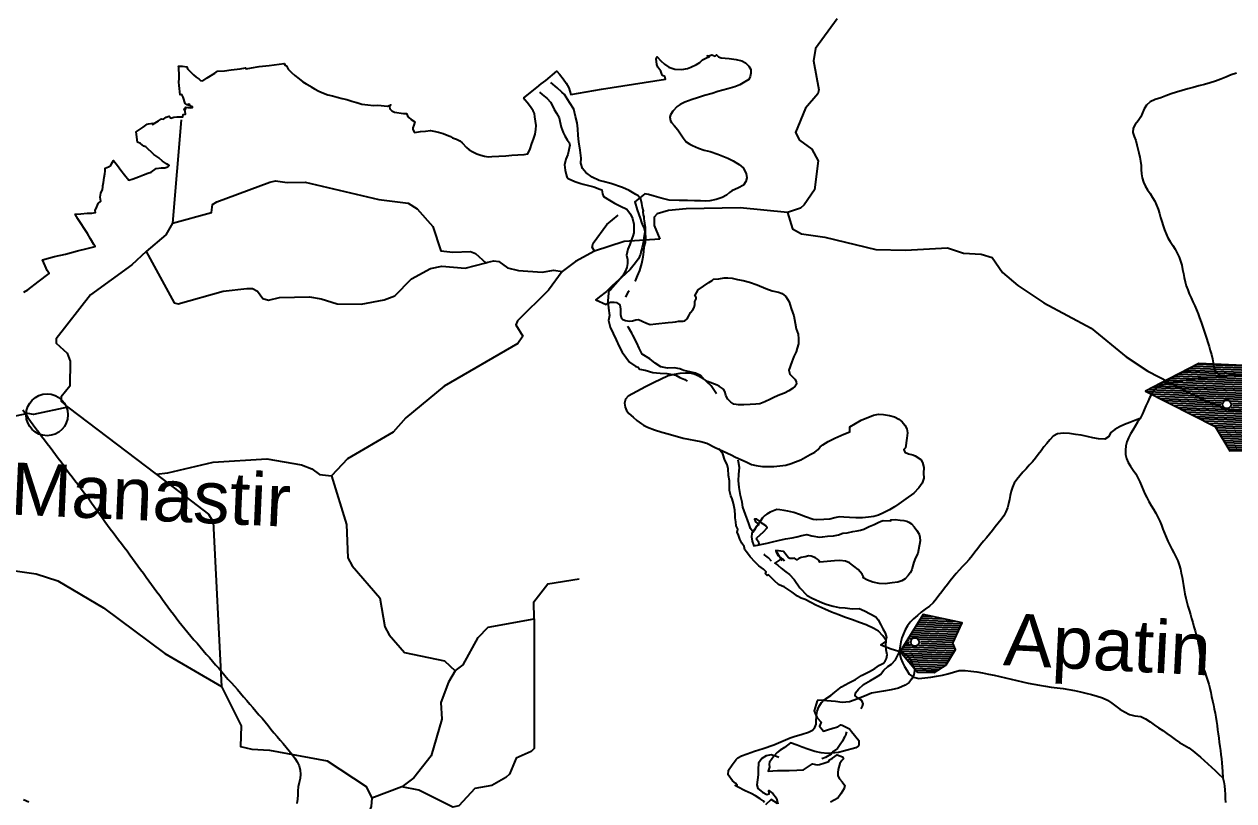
# Model space of a CAD drawing. Header units: metres. Extents: x 13.21 to 19.52, y 42.14 to 46.62.
# Drawn here: x 18.592 to 19.112, y 45.601 to 45.935 of the extents above; entities that cross this region are included whole.
import ezdxf

# ---------------------------------------------------------------- set-up
doc = ezdxf.new("R2010")
doc.units = ezdxf.units.M
doc.header["$MEASUREMENT"] = 0
for name, color, linetype in [('CESTE', 5, 'Continuous'), ('grad_ino', 252, 'Continuous'), ('grad_manji', 1, 'Continuous'), ('hr', 9, 'Continuous'), ('naziv_ino', 252, 'Continuous'), ('naziv_manji', 1, 'Continuous'), ('PRUGE', 7, 'Continuous'), ('RIJEKE', 4, 'Continuous')]:
    doc.layers.add(name, color=color, linetype=linetype)
doc.styles.get("Standard").update_dxf_attribs({"font": 'arial.ttf'})

# ---------------------------------------------------------------- blocks, each defined once
blk = doc.blocks.new('*X38')
at = {"color": 0}
for p, q in [((19.08974, 45.78566), (19.12659, 45.78433)), ((19.09135, 45.7865), (19.12689, 45.78522)), ((19.09297, 45.78734), (19.12718, 45.78611)), ((19.09459, 45.78819), (19.12748, 45.787)), ((19.09621, 45.78903), (19.12778, 45.78789)), ((19.08003, 45.78061), (19.12562, 45.77897)), ((19.08165, 45.78145), (19.1251, 45.77989)), ((19.08327, 45.78229), (19.1254, 45.78078)), ((19.08488, 45.78313), (19.12569, 45.78166)), ((19.0865, 45.78398), (19.12599, 45.78255)), ((19.08812, 45.78482), (19.12629, 45.78344)), ((19.0745, 45.77721), (19.1288, 45.77525)), ((19.07518, 45.77808), (19.128, 45.77618)), ((19.07641, 45.77624), (19.12959, 45.77432)), ((19.0768, 45.77892), (19.12721, 45.77711)), ((19.07832, 45.77527), (19.13038, 45.7734)), ((19.07842, 45.77977), (19.12641, 45.77804)), ((19.08023, 45.7743), (19.10772, 45.77332)), ((19.08214, 45.77333), (19.10659, 45.77246)), ((19.08405, 45.77237), (19.10638, 45.77156)), ((19.08595, 45.7714), (19.10689, 45.77065)), ((19.08786, 45.77043), (19.13435, 45.76875)), ((19.11038, 45.77322), (19.13118, 45.77247)), ((19.11081, 45.7705), (19.13356, 45.76968)), ((19.11138, 45.77228), (19.13197, 45.77154)), ((19.11145, 45.77138), (19.13277, 45.77061)), ((19.08977, 45.76946), (19.13515, 45.76782)), ((19.09168, 45.76849), (19.13594, 45.7669)), ((19.09359, 45.76752), (19.13673, 45.76597)), ((19.0955, 45.76656), (19.13753, 45.76504)), ((19.09741, 45.76559), (19.13832, 45.76411)), ((19.09931, 45.76462), (19.13912, 45.76318)), ((19.10122, 45.76365), (19.13991, 45.76225)), ((19.10313, 45.76268), (19.1407, 45.76132)), ((19.10429, 45.76174), (19.1415, 45.76039)), ((19.10483, 45.76082), (19.14229, 45.75947)), ((19.10537, 45.7599), (19.14132, 45.7586)), ((19.10592, 45.75898), (19.13894, 45.75779)), ((19.10646, 45.75806), (19.13656, 45.75697)), ((19.107, 45.75714), (19.13483, 45.75614)), ((19.10754, 45.75622), (19.13481, 45.75524)), ((19.10809, 45.75531), (19.13479, 45.75434)), ((19.10863, 45.75439), (19.13477, 45.75344)), ((19.10917, 45.75347), (19.13475, 45.75254)), ((19.10971, 45.75255), (19.12777, 45.75189))]:
    blk.add_line(p, q, dxfattribs=at)
blk = doc.blocks.new('*X39')
at = {"color": 0}
for p, q in [((18.97593, 45.67721), (18.99461, 45.67656)), ((18.97648, 45.67809), (18.99501, 45.67744)), ((18.97703, 45.67897), (18.99262, 45.67842)), ((18.97758, 45.67985), (18.98742, 45.67951)), ((18.97813, 45.68073), (18.98222, 45.68059)), ((18.97262, 45.67193), (18.99217, 45.67124)), ((18.97317, 45.67281), (18.99258, 45.67213)), ((18.97372, 45.67369), (18.99298, 45.67301)), ((18.97427, 45.67457), (18.99339, 45.6739)), ((18.97482, 45.67545), (18.99379, 45.67478)), ((18.97538, 45.67633), (18.9942, 45.67567)), ((18.96931, 45.66664), (18.99213, 45.66584)), ((18.96986, 45.66752), (18.99223, 45.66674)), ((18.97041, 45.6684), (18.97308, 45.66831)), ((18.97096, 45.66928), (18.97244, 45.66923)), ((18.97152, 45.67016), (18.97255, 45.67013)), ((18.97207, 45.67104), (18.97348, 45.671)), ((18.97665, 45.67088), (18.99176, 45.67036)), ((18.97666, 45.66818), (18.99182, 45.66765)), ((18.97744, 45.66906), (18.99141, 45.66857)), ((18.97746, 45.66996), (18.99136, 45.66947)), ((18.96876, 45.66576), (18.99159, 45.66496)), ((18.96908, 45.66485), (18.99105, 45.66408)), ((18.96986, 45.66392), (18.99052, 45.6632)), ((18.97065, 45.663), (18.98998, 45.66232)), ((18.97144, 45.66207), (18.98945, 45.66144)), ((18.97222, 45.66114), (18.98891, 45.66056)), ((18.97301, 45.66021), (18.98832, 45.65968)), ((18.97379, 45.65929), (18.98695, 45.65883)), ((18.97458, 45.65836), (18.98559, 45.65797)), ((18.97537, 45.65743), (18.98422, 45.65712))]:
    blk.add_line(p, q, dxfattribs=at)

msp = doc.modelspace()

# ---------------------------------------------------------------- linework, layer by layer
at = {"layer": 'CESTE'}
for p, q in [((18.65989, 45.89405), (18.65605, 45.84963)), ((18.79071, 45.83262), (18.79151, 45.83284)), ((18.61114, 45.77056), (18.64902, 45.74178)), ((18.75464, 45.60725), (18.74175, 45.60243))]:
    msp.add_line(p, q, dxfattribs=at)
for points in [[(18.94151, 45.93751), (18.93228, 45.92473), (18.9314, 45.9194), (18.93372, 45.90694), (18.93321, 45.90519), (18.92801, 45.89899), (18.92366, 45.88863), (18.9254, 45.88536), (18.93063, 45.8814), (18.9334, 45.8764), (18.93188, 45.86389), (18.9274, 45.85745), (18.92576, 45.85612), (18.92024, 45.85428)], [(18.65605, 45.84963), (18.67292, 45.85426), (18.67326, 45.85758), (18.67515, 45.8588), (18.6979, 45.86729), (18.70031, 45.86781), (18.70535, 45.86711), (18.71301, 45.86724), (18.7447, 45.85976), (18.7573, 45.85819), (18.76113, 45.8558), (18.76798, 45.84824), (18.77132, 45.8378), (18.77645, 45.83711), (18.78404, 45.83751), (18.78624, 45.83657), (18.79071, 45.83262)], [(18.92024, 45.85428), (18.89987, 45.85619), (18.87672, 45.85583), (18.86907, 45.85507), (18.86429, 45.85365), (18.86302, 45.85222), (18.863, 45.84857), (18.86538, 45.84281)], [(18.92024, 45.85428), (18.92235, 45.84718), (18.92624, 45.84508), (18.9363, 45.84357), (18.95816, 45.83828), (18.97098, 45.83798), (18.98893, 45.83906), (18.99584, 45.83673), (19.00347, 45.83632), (19.0081, 45.83483), (19.01265, 45.82838), (19.01916, 45.82283), (19.03039, 45.81544), (19.05072, 45.80446), (19.06576, 45.7922), (19.07501, 45.78597), (19.09774, 45.77425), (19.10869, 45.76962), (19.11488, 45.76866)], [(18.65605, 45.84963), (18.65326, 45.84461), (18.64486, 45.83744)], [(18.83735, 45.83762), (18.83637, 45.83934), (18.83672, 45.84098), (18.84258, 45.84904), (18.84746, 45.85303)], [(18.86538, 45.84281), (18.85009, 45.84169), (18.83735, 45.83762)], [(18.83735, 45.83762), (18.82924, 45.8332), (18.82344, 45.82883)], [(18.64486, 45.83744), (18.63868, 45.8317), (18.62084, 45.81883), (18.60616, 45.79988), (18.60613, 45.79809), (18.61084, 45.79381), (18.61216, 45.79037), (18.61198, 45.7796), (18.60826, 45.77492), (18.60828, 45.77313), (18.61114, 45.77056)], [(18.64486, 45.83744), (18.65681, 45.81544), (18.65859, 45.81489), (18.67787, 45.82035), (18.68803, 45.82151), (18.69052, 45.82148), (18.69261, 45.82038), (18.69489, 45.81721), (18.69733, 45.81647), (18.70207, 45.81771), (18.71493, 45.81795), (18.71992, 45.81715), (18.72686, 45.81489), (18.73713, 45.81482), (18.74704, 45.81672), (18.75155, 45.81837), (18.75882, 45.8257), (18.76684, 45.83018), (18.77175, 45.83121), (18.78183, 45.83029), (18.79071, 45.83262)], [(18.79151, 45.83284), (18.79405, 45.83349), (18.79625, 45.8331), (18.79994, 45.83042), (18.80469, 45.82922), (18.8149, 45.82862), (18.8199, 45.82941), (18.82344, 45.82883)], [(18.82344, 45.82883), (18.81757, 45.82088), (18.80428, 45.80764), (18.80353, 45.80594), (18.80662, 45.80103), (18.80438, 45.79788), (18.77278, 45.77953), (18.75626, 45.76592), (18.75093, 45.75981), (18.73133, 45.74831), (18.72432, 45.74108)], [(18.61114, 45.77056), (18.59645, 45.76741), (18.59392, 45.76785), (18.58918, 45.76679), (18.56114, 45.76443), (18.55421, 45.76238), (18.54661, 45.76358), (18.54414, 45.76326), (18.53749, 45.75548), (18.53558, 45.75459), (18.52865, 45.75707), (18.5261, 45.75656), (18.52368, 45.75343), (18.51357, 45.7453), (18.51243, 45.74368), (18.51159, 45.7378)], [(18.64902, 45.74178), (18.65409, 45.74231), (18.67353, 45.7469), (18.69656, 45.74826), (18.71151, 45.74574), (18.716, 45.74405), (18.71929, 45.74153), (18.72432, 45.74108)], [(18.64902, 45.74178), (18.67151, 45.7245), (18.67353, 45.72123), (18.67718, 45.6505)], [(18.72432, 45.74108), (18.73086, 45.72002), (18.73137, 45.70571), (18.73325, 45.70237), (18.74513, 45.6885), (18.74735, 45.67607), (18.74919, 45.67271), (18.75575, 45.66501), (18.77291, 45.66149), (18.77753, 45.65725)], [(18.51159, 45.7378), (18.5138, 45.72174), (18.51863, 45.7209), (18.52806, 45.72359), (18.53833, 45.72382), (18.54333, 45.72309), (18.55563, 45.71392), (18.57293, 45.69831), (18.57545, 45.69777), (18.58243, 45.69987), (18.58751, 45.70028), (18.59759, 45.69891), (18.60691, 45.69592), (18.62645, 45.68428), (18.6528, 45.66466), (18.67718, 45.6505)], [(18.81144, 45.67959), (18.81134, 45.68679), (18.81737, 45.69461), (18.83071, 45.69669)], [(18.81144, 45.67959), (18.8114, 45.62383), (18.81019, 45.6225), (18.80366, 45.61963), (18.80077, 45.61276), (18.79924, 45.61132), (18.79328, 45.60789), (18.78595, 45.60659), (18.77906, 45.5991), (18.77654, 45.59863), (18.76183, 45.60584), (18.75464, 45.60725)], [(18.77753, 45.65725), (18.78097, 45.65981), (18.78739, 45.67157), (18.7917, 45.67598), (18.81144, 45.67959)], [(18.77753, 45.65725), (18.77458, 45.65228), (18.77142, 45.64359), (18.77174, 45.63641), (18.76718, 45.62063), (18.75972, 45.61122), (18.75464, 45.60725)], [(18.67718, 45.6505), (18.68562, 45.63356), (18.68531, 45.62465), (18.69015, 45.62346), (18.69776, 45.62306), (18.72252, 45.61849), (18.73934, 45.60743), (18.74175, 45.60243)], [(18.74175, 45.60243), (18.74149, 45.59887), (18.73944, 45.59377), (18.70388, 45.56546), (18.69614, 45.55777)]]:
    msp.add_lwpolyline(points, dxfattribs=at)
at = {"layer": 'grad_ino'}
for points in [[(19.08419, 45.78277), (19.07399, 45.77746), (19.10399, 45.76225), (19.11022, 45.75169), (19.12614, 45.75188), (19.13474, 45.75197), (19.13483, 45.75639), (19.14264, 45.75905), (19.13608, 45.76674), (19.12502, 45.77966), (19.12779, 45.78791), (19.1161, 45.78846), (19.09684, 45.78936)], [(18.9832, 45.65648), (18.98841, 45.65974), (18.99242, 45.66632), (18.99118, 45.66909), (18.99522, 45.67788), (18.97853, 45.68136), (18.96857, 45.66545), (18.97611, 45.65656)]]:
    msp.add_lwpolyline(points, close=True, dxfattribs=at)
for centre in [(19.10894, 45.77173), (18.97496, 45.66953)]:
    msp.add_circle(centre, 0.0018, dxfattribs=at)
at = {"layer": 'grad_manji'}
msp.add_circle((18.60222, 45.76725), 0.00898, dxfattribs=at)
at = {"layer": 'hr'}
for points in [[(18.59222, 45.81998), (18.594, 45.82102), (18.59844, 45.82439), (18.60314, 45.82804), (18.60223, 45.82933), (18.60143, 45.83127), (18.6002, 45.83388), (18.60545, 45.83526), (18.61016, 45.83633), (18.61536, 45.83779), (18.61944, 45.83868), (18.62295, 45.83956), (18.62231, 45.84042), (18.62088, 45.84296), (18.61954, 45.84512), (18.61544, 45.85151), (18.61423, 45.85345), (18.61671, 45.85358), (18.61949, 45.85387), (18.62141, 45.85393), (18.62303, 45.85416), (18.62283, 45.85512), (18.62357, 45.8566), (18.62418, 45.85811), (18.62525, 45.85903), (18.62505, 45.86082), (18.62534, 45.86247), (18.62603, 45.86407), (18.62611, 45.86503), (18.62616, 45.86569), (18.62649, 45.86717), (18.62675, 45.8692), (18.62711, 45.87087), (18.62712, 45.87202), (18.6272, 45.87324), (18.62859, 45.87386), (18.62957, 45.87444), (18.62987, 45.87509), (18.63038, 45.87586), (18.63069, 45.87658), (18.63184, 45.87506), (18.6325, 45.87444), (18.63389, 45.87235), (18.63544, 45.8704), (18.63734, 45.8681), (18.63917, 45.86872), (18.64146, 45.86957), (18.64359, 45.87037), (18.64546, 45.87114), (18.64693, 45.87156), (18.64907, 45.87313), (18.65118, 45.87337), (18.65285, 45.87335), (18.65412, 45.87386), (18.65466, 45.87445), (18.6535, 45.87506), (18.65181, 45.87626), (18.6502, 45.87769), (18.64814, 45.8792), (18.64461, 45.8824), (18.64373, 45.88277), (18.64234, 45.88383), (18.64109, 45.88451), (18.6405, 45.88895), (18.64185, 45.8898), (18.64349, 45.89095), (18.64525, 45.89225), (18.64582, 45.89239), (18.64769, 45.8926), (18.64753, 45.89205), (18.65012, 45.89361), (18.65134, 45.89448), (18.65221, 45.89427), (18.65331, 45.89522), (18.65465, 45.89557), (18.65536, 45.89483), (18.65664, 45.8952), (18.65806, 45.89538), (18.66052, 45.89529), (18.66068, 45.89632), (18.66167, 45.89645), (18.66157, 45.89779), (18.66116, 45.89876), (18.66178, 45.89876), (18.66166, 45.89943), (18.66366, 45.89925), (18.66465, 45.89932), (18.66472, 45.89957), (18.66304, 45.90023), (18.66358, 45.90032), (18.66333, 45.90085), (18.66234, 45.90054), (18.66159, 45.901), (18.66065, 45.90386), (18.66006, 45.90497), (18.65946, 45.9048), (18.65898, 45.90881), (18.65888, 45.91026), (18.65901, 45.91176), (18.65891, 45.91299), (18.65882, 45.91654), (18.65874, 45.91717), (18.66041, 45.91706), (18.66226, 45.91689), (18.66251, 45.91598), (18.66391, 45.91452), (18.66507, 45.9134), (18.66621, 45.91244), (18.66749, 45.91152), (18.66816, 45.911), (18.66906, 45.91075), (18.67106, 45.91207), (18.67426, 45.91406), (18.67548, 45.9149), (18.67848, 45.91518), (18.6813, 45.9155), (18.68521, 45.91603), (18.68746, 45.91638), (18.68779, 45.91592), (18.69004, 45.91642), (18.69336, 45.91691), (18.69768, 45.91738), (18.70407, 45.91822), (18.70448, 45.91756), (18.7051, 45.91724), (18.70576, 45.91584), (18.7072, 45.91436), (18.70859, 45.9131), (18.71048, 45.91165), (18.71214, 45.91044), (18.71349, 45.9095), (18.71538, 45.90848), (18.71572, 45.90824), (18.71703, 45.90733), (18.719, 45.9063), (18.72098, 45.90548), (18.72282, 45.90482), (18.72487, 45.90434), (18.72688, 45.90383), (18.72899, 45.90317), (18.73096, 45.90275), (18.73308, 45.90204), (18.73515, 45.90148), (18.73523, 45.90146), (18.73737, 45.90084), (18.74006, 45.9005), (18.74249, 45.90025), (18.74432, 45.90028), (18.74844, 45.89998), (18.74987, 45.90044), (18.74926, 45.89968), (18.74939, 45.89882), (18.75029, 45.89787), (18.75152, 45.89727), (18.75532, 45.89676), (18.75656, 45.8967), (18.75701, 45.89582), (18.75762, 45.8951), (18.75865, 45.89421), (18.76024, 45.89316), (18.75978, 45.89169), (18.75926, 45.89058), (18.75926, 45.88987), (18.76001, 45.88858), (18.76259, 45.88898), (18.76471, 45.88918), (18.76685, 45.88945), (18.7683, 45.88919), (18.77036, 45.8887), (18.77233, 45.88811), (18.77544, 45.8869), (18.77634, 45.8863), (18.77814, 45.88576), (18.77946, 45.88501), (18.78052, 45.88416), (18.78241, 45.88213), (18.78352, 45.88121), (18.78512, 45.88026), (18.78682, 45.87945), (18.7886, 45.87882), (18.79008, 45.87839), (18.79167, 45.87819), (18.79331, 45.87833), (18.7992, 45.87864), (18.80181, 45.87882), (18.80435, 45.87893), (18.80718, 45.87916), (18.80869, 45.87947), (18.80976, 45.88161), (18.81046, 45.8839), (18.81115, 45.88568), (18.81185, 45.88788), (18.81221, 45.88986), (18.81235, 45.89154), (18.81172, 45.89538), (18.8116, 45.89672), (18.81102, 45.89798), (18.80993, 45.89966), (18.80848, 45.90144), (18.80742, 45.90261), (18.80706, 45.9035), (18.81258, 45.90801), (18.8145, 45.90951), (18.81643, 45.91101), (18.82119, 45.9149), (18.82237, 45.91371), (18.82385, 45.91173), (18.82515, 45.90982), (18.8263, 45.90781), (18.82672, 45.90633), (18.8272, 45.90493), (18.84035, 45.90718), (18.86789, 45.91146), (18.86749, 45.91264), (18.86651, 45.91312), (18.86621, 45.91372), (18.8658, 45.91501), (18.86461, 45.91662), (18.86413, 45.91787), (18.86389, 45.92032), (18.86426, 45.92114), (18.86586, 45.91936), (18.86741, 45.91793), (18.86933, 45.91675), (18.87191, 45.91581), (18.87482, 45.91569), (18.87723, 45.91612), (18.87868, 45.91672), (18.88118, 45.91784), (18.88257, 45.91875), (18.88379, 45.9198), (18.88515, 45.92052), (18.88679, 45.92126), (18.88573, 45.92161), (18.88687, 45.92164), (18.88777, 45.92198), (18.88846, 45.92177), (18.88917, 45.92135), (18.88971, 45.92195), (18.89055, 45.92115), (18.8917, 45.92066), (18.89519, 45.9204), (18.89819, 45.92002), (18.90056, 45.9194), (18.90223, 45.91848), (18.90367, 45.91714), (18.90449, 45.91571), (18.90448, 45.91416), (18.90418, 45.91262), (18.90357, 45.91145), (18.90197, 45.91032), (18.8998, 45.90902), (18.89758, 45.90816), (18.89464, 45.90739), (18.89038, 45.90616), (18.88795, 45.90542), (18.88458, 45.90445), (18.88164, 45.90354), (18.87923, 45.90274), (18.87616, 45.90157), (18.87415, 45.90065), (18.87288, 45.89983), (18.87096, 45.89776), (18.87, 45.89622), (18.86975, 45.89522), (18.86996, 45.89362), (18.87045, 45.89285), (18.87156, 45.89161), (18.8731, 45.88973), (18.87544, 45.88626), (18.87671, 45.88455), (18.87823, 45.88363), (18.87949, 45.88295), (18.88195, 45.8818), (18.88444, 45.88105), (18.88703, 45.88037), (18.8903, 45.87928), (18.8946, 45.87753), (18.89685, 45.87642), (18.89811, 45.87573), (18.89943, 45.8748), (18.90119, 45.87345), (18.90247, 45.87094), (18.90273, 45.86905), (18.90238, 45.86751), (18.90128, 45.86601), (18.89913, 45.86481), (18.89632, 45.86354), (18.8953, 45.86283), (18.89405, 45.86168), (18.89217, 45.86064), (18.88956, 45.85977), (18.88695, 45.8592), (18.88514, 45.8591), (18.88289, 45.85924), (18.88024, 45.85928), (18.87722, 45.85938), (18.87374, 45.8594), (18.8694, 45.85953), (18.86594, 45.86033), (18.863, 45.86129), (18.86054, 45.86193), (18.85896, 45.86229), (18.85534, 45.85934), (18.85472, 45.85884), (18.85564, 45.85542), (18.85639, 45.85334), (18.85693, 45.8518), (18.85747, 45.84998), (18.85782, 45.84915), (18.85862, 45.84733), (18.85892, 45.8461), (18.85871, 45.84434), (18.85825, 45.84123), (18.85781, 45.8392), (18.85744, 45.83771), (18.85709, 45.83627), (18.85621, 45.83426), (18.85442, 45.8318), (18.8526, 45.82977), (18.85057, 45.82772), (18.8478, 45.82528), (18.84494, 45.82268), (18.84249, 45.82025), (18.8395, 45.81795), (18.83792, 45.8167), (18.84241, 45.81466), (18.8433, 45.81544), (18.84425, 45.81571), (18.84578, 45.81573), (18.84677, 45.81547), (18.84829, 45.81448), (18.84849, 45.81266), (18.84858, 45.81043), (18.84884, 45.80901), (18.84947, 45.80826), (18.85068, 45.80778), (18.85241, 45.80747), (18.85366, 45.80765), (18.85512, 45.80807), (18.85627, 45.80817), (18.85778, 45.80743), (18.85975, 45.80667), (18.86125, 45.80613), (18.86363, 45.80628), (18.86897, 45.80687), (18.87085, 45.80705), (18.87208, 45.80714), (18.87342, 45.80749), (18.87539, 45.8075), (18.87617, 45.8077), (18.87714, 45.80845), (18.87789, 45.8098), (18.87858, 45.81117), (18.87956, 45.8124), (18.88017, 45.81338), (18.88039, 45.81463), (18.88039, 45.816), (18.88102, 45.81708), (18.88095, 45.81769), (18.8804, 45.81838), (18.8819, 45.82098), (18.88413, 45.82261), (18.88641, 45.82408), (18.88795, 45.82503), (18.88852, 45.82558), (18.89068, 45.82564), (18.89297, 45.82608), (18.89457, 45.82614), (18.89653, 45.826), (18.89877, 45.82548), (18.90119, 45.825), (18.90386, 45.82429), (18.90722, 45.82308), (18.9109, 45.82157), (18.91369, 45.82059), (18.91643, 45.81994), (18.91791, 45.81935), (18.91959, 45.81815), (18.92096, 45.81587), (18.92184, 45.81299), (18.92301, 45.80979), (18.92352, 45.80668), (18.92402, 45.80425), (18.92486, 45.80189), (18.92499, 45.79992), (18.92501, 45.79778), (18.92437, 45.79591), (18.92393, 45.79426), (18.92292, 45.79231), (18.92209, 45.79006), (18.92084, 45.78648), (18.92119, 45.7847), (18.92229, 45.78371), (18.92336, 45.78261), (18.92398, 45.78163), (18.92404, 45.78046), (18.92347, 45.77952), (18.92238, 45.7786), (18.92087, 45.77756), (18.91896, 45.77661), (18.91692, 45.77583), (18.91465, 45.77485), (18.91297, 45.774), (18.91054, 45.77281), (18.90842, 45.77203), (18.9067, 45.77177), (18.90419, 45.77162), (18.90153, 45.77149), (18.89916, 45.77157), (18.89715, 45.77187), (18.89597, 45.77273), (18.89457, 45.77395), (18.89381, 45.77561), (18.89344, 45.77688), (18.89286, 45.77806), (18.89236, 45.77859), (18.89105, 45.77945), (18.8901, 45.77996), (18.88589, 45.78152), (18.88417, 45.78268), (18.8824, 45.78373), (18.88019, 45.78467), (18.87848, 45.78508), (18.87643, 45.78516), (18.87402, 45.78501), (18.8715, 45.7846), (18.8697, 45.78416), (18.86904, 45.78393), (18.8627, 45.78101), (18.85924, 45.77929), (18.85177, 45.77519), (18.85071, 45.77399), (18.85028, 45.7723), (18.85053, 45.77057), (18.85107, 45.76905), (18.85214, 45.76784), (18.85389, 45.76619), (18.85559, 45.76482), (18.85754, 45.76337), (18.8584, 45.76277), (18.8601, 45.76193), (18.86318, 45.76081), (18.86628, 45.7598), (18.86901, 45.75907), (18.8754, 45.75727), (18.88307, 45.7557), (18.88566, 45.75506), (18.88918, 45.75324), (18.89611, 45.75007), (18.89795, 45.74906), (18.90251, 45.74705), (18.90477, 45.74595), (18.9068, 45.74544), (18.90946, 45.74502), (18.91227, 45.745), (18.9143, 45.74504), (18.91951, 45.74565), (18.92179, 45.74634), (18.92371, 45.74701), (18.92594, 45.74784), (18.92991, 45.75013), (18.93205, 45.7512), (18.93343, 45.7523), (18.93427, 45.75347), (18.93545, 45.75439), (18.93768, 45.7558), (18.94057, 45.75718), (18.94444, 45.75887), (18.947, 45.75989), (18.94699, 45.76211), (18.95182, 45.76491), (18.95715, 45.76714), (18.95936, 45.76753), (18.96147, 45.76742), (18.96405, 45.76699), (18.96618, 45.76643), (18.96803, 45.76532), (18.96946, 45.76421), (18.97066, 45.76282), (18.97148, 45.76128), (18.97178, 45.75943), (18.9715, 45.7572), (18.97092, 45.75306), (18.97023, 45.75228), (18.97057, 45.75119), (18.97223, 45.75045), (18.97413, 45.74997), (18.97502, 45.74955), (18.97751, 45.74807), (18.97825, 45.74679), (18.97879, 45.74464), (18.97869, 45.74216), (18.97874, 45.73997), (18.9781, 45.73786), (18.97669, 45.73586), (18.97446, 45.73362), (18.9711, 45.73114), (18.96801, 45.72896), (18.96618, 45.72773), (18.96553, 45.72722), (18.96412, 45.72641), (18.96151, 45.72504), (18.95933, 45.72417), (18.95736, 45.72357), (18.95501, 45.72325), (18.95248, 45.72296), (18.94955, 45.72297), (18.94691, 45.72311), (18.94438, 45.72319), (18.94238, 45.72333), (18.94063, 45.72295), (18.93839, 45.7224), (18.93591, 45.72219), (18.93281, 45.72211), (18.93131, 45.7223), (18.92793, 45.72343), (18.92535, 45.72442), (18.92294, 45.72521), (18.92045, 45.72581), (18.91878, 45.7261), (18.91696, 45.72642), (18.91568, 45.7265), (18.91273, 45.72543), (18.91133, 45.7246), (18.91049, 45.72397), (18.90952, 45.72292), (18.90843, 45.72145), (18.90733, 45.71961), (18.90613, 45.71789), (18.90488, 45.71622), (18.90476, 45.71483), (18.90501, 45.71286), (18.9058, 45.7109), (18.90804, 45.71133), (18.90942, 45.71165), (18.91155, 45.71208), (18.91377, 45.71268), (18.91626, 45.71315), (18.91944, 45.7139), (18.92219, 45.7144), (18.92422, 45.71472), (18.92646, 45.71541), (18.92849, 45.71585), (18.93062, 45.71528), (18.93405, 45.7146), (18.93525, 45.71478), (18.93746, 45.71504), (18.93997, 45.71528), (18.94214, 45.71569), (18.94396, 45.71634), (18.9458, 45.71655), (18.94825, 45.71707), (18.95019, 45.71735), (18.95158, 45.71765), (18.95296, 45.71808), (18.95536, 45.71923), (18.95742, 45.72006), (18.95912, 45.72098), (18.96047, 45.72158), (18.96132, 45.72182), (18.96463, 45.7217), (18.96462, 45.72213), (18.9665, 45.72217), (18.96865, 45.72198), (18.97016, 45.7218), (18.97154, 45.72149), (18.97241, 45.7211), (18.9735, 45.72039), (18.97466, 45.71911), (18.9758, 45.71755), (18.97679, 45.716), (18.97704, 45.71469), (18.97725, 45.7131), (18.97655, 45.70916), (18.97618, 45.70762), (18.97525, 45.70573), (18.97445, 45.70388), (18.97398, 45.70187), (18.97361, 45.70057), (18.97297, 45.69931), (18.97203, 45.6982), (18.97073, 45.69674), (18.96932, 45.69585), (18.96766, 45.69524), (18.96517, 45.69498), (18.96216, 45.69457), (18.95968, 45.69476), (18.95684, 45.69525), (18.95459, 45.69617), (18.95267, 45.69711), (18.9529, 45.69757), (18.95238, 45.69879), (18.95065, 45.70073), (18.94684, 45.70366), (18.94513, 45.70434), (18.94273, 45.70459), (18.94041, 45.70443), (18.93415, 45.70391), (18.93374, 45.70462), (18.93316, 45.70516), (18.9323, 45.70576), (18.93047, 45.7065), (18.92945, 45.70665), (18.92781, 45.7062), (18.92611, 45.70589), (18.92513, 45.7055), (18.92425, 45.7049), (18.92331, 45.70558), (18.92261, 45.70544), (18.92213, 45.70544), (18.92127, 45.70552), (18.92074, 45.70578), (18.91848, 45.70848), (18.91522, 45.70887), (18.9174, 45.70525), (18.91484, 45.70352), (18.91608, 45.70254), (18.91752, 45.70129), (18.91959, 45.69975), (18.92116, 45.69853), (18.92304, 45.69649), (18.9255, 45.6929), (18.92869, 45.68957), (18.93082, 45.68846), (18.93524, 45.68642), (18.93727, 45.68569), (18.93987, 45.68498), (18.94244, 45.68445), (18.94496, 45.68426), (18.94807, 45.68389), (18.95099, 45.68398), (18.95333, 45.68291), (18.95814, 45.68044), (18.95917, 45.67904), (18.96031, 45.67694), (18.96118, 45.67517), (18.96212, 45.67346), (18.96282, 45.6715), (18.96231, 45.66984), (18.96035, 45.66832), (18.9648, 45.66671), (18.96945, 45.66524), (18.97091, 45.66442), (18.97194, 45.6635), (18.97292, 45.66222), (18.974, 45.65961), (18.97477, 45.6579), (18.97477, 45.65739), (18.97449, 45.65544), (18.97353, 45.65367), (18.97252, 45.65224), (18.97071, 45.65101), (18.96789, 45.6498), (18.96482, 45.64896), (18.96152, 45.64848), (18.95636, 45.64752), (18.95437, 45.64666), (18.95048, 45.64514), (18.94687, 45.64389), (18.94374, 45.64361), (18.94084, 45.64394), (18.93716, 45.64428), (18.93589, 45.64441), (18.9332, 45.64463), (18.93292, 45.64423), (18.93176, 45.63997), (18.93222, 45.63861), (18.93305, 45.63695), (18.93467, 45.63511), (18.93404, 45.63345), (18.93571, 45.63125), (18.93738, 45.63187), (18.93965, 45.63249), (18.9418, 45.63316), (18.94314, 45.63396), (18.94379, 45.63388), (18.94681, 45.6322), (18.94777, 45.63112), (18.95088, 45.62719), (18.95091, 45.62535), (18.95059, 45.62474), (18.94954, 45.62411), (18.94434, 45.62261), (18.94219, 45.62214), (18.93749, 45.6216), (18.93467, 45.62194), (18.93194, 45.62258), (18.92899, 45.62348), (18.92661, 45.62434), (18.92436, 45.62521), (18.92158, 45.62629), (18.9202, 45.62524), (18.91895, 45.62429), (18.91715, 45.62307), (18.91578, 45.62203), (18.91441, 45.62054), (18.91337, 45.61908), (18.91246, 45.61787), (18.91231, 45.61704), (18.91253, 45.61578), (18.91195, 45.614), (18.91593, 45.61427), (18.91642, 45.6143), (18.9209, 45.61439), (18.92431, 45.61442), (18.92708, 45.61457), (18.92882, 45.61579), (18.93095, 45.61718), (18.933, 45.61682), (18.93404, 45.61694), (18.93591, 45.61753), (18.93794, 45.61823), (18.93826, 45.61894), (18.93958, 45.61966), (18.94152, 45.6211), (18.94274, 45.62063), (18.94389, 45.62024), (18.94423, 45.61935), (18.94351, 45.61858), (18.94272, 45.61737), (18.94199, 45.61474), (18.94187, 45.61355), (18.94186, 45.61205), (18.94252, 45.61083), (18.94368, 45.60952), (18.94488, 45.6079), (18.94462, 45.60662), (18.9432, 45.60424), (18.94187, 45.6024), (18.93868, 45.60068)], [(18.91589, 45.60018), (18.91322, 45.60193), (18.91083, 45.5996)]]:
    msp.add_lwpolyline(points, dxfattribs=at)
at = {"layer": 'PRUGE'}
for points in [[(19.1131, 45.91412), (19.11079, 45.91333), (19.10855, 45.91245), (19.10634, 45.91151), (19.10407, 45.91068), (19.10172, 45.90995), (19.09933, 45.90928), (19.09693, 45.90861), (19.09454, 45.90795), (19.09215, 45.9073), (19.08975, 45.90664), (19.08737, 45.90596), (19.08504, 45.90519), (19.08278, 45.90434), (19.08054, 45.90345), (19.07812, 45.90278), (19.07601, 45.90179), (19.07438, 45.9004), (19.07345, 45.89872), (19.07271, 45.897), (19.07196, 45.89527), (19.07082, 45.89367), (19.06962, 45.89207), (19.06865, 45.89042), (19.06862, 45.88862), (19.0691, 45.88685), (19.0698, 45.88512), (19.07031, 45.88336), (19.07076, 45.88159), (19.07116, 45.87981), (19.07155, 45.87804), (19.07185, 45.87626), (19.07207, 45.87447), (19.07219, 45.87267), (19.07235, 45.87088), (19.07261, 45.86909), (19.07309, 45.86732), (19.07386, 45.86561), (19.07486, 45.86395), (19.07597, 45.86234), (19.07705, 45.8607), (19.07802, 45.85904), (19.07878, 45.85732), (19.07942, 45.85558), (19.07998, 45.85383), (19.0805, 45.85207), (19.08102, 45.85031), (19.08156, 45.84855), (19.08214, 45.84681), (19.08283, 45.84508), (19.08364, 45.84337), (19.08463, 45.84171), (19.08567, 45.84007), (19.08671, 45.83843), (19.08767, 45.83676), (19.08846, 45.83506), (19.08907, 45.83331), (19.08955, 45.83154), (19.08994, 45.82977), (19.0903, 45.82799), (19.09065, 45.82621), (19.09105, 45.82444), (19.09153, 45.82266), (19.09211, 45.82092), (19.0928, 45.81919), (19.09355, 45.81747), (19.09433, 45.81576), (19.09512, 45.81405), (19.09589, 45.81233), (19.0966, 45.81061), (19.09726, 45.80887), (19.09787, 45.80713), (19.09847, 45.80538), (19.09903, 45.80363), (19.0996, 45.80187), (19.10016, 45.80013), (19.10073, 45.79838), (19.10129, 45.79662), (19.10182, 45.79486), (19.10233, 45.7931), (19.10277, 45.79133), (19.10301, 45.78954), (19.10337, 45.78776), (19.10407, 45.78604), (19.10678, 45.78344)], [(19.12021, 45.78581), (19.11801, 45.78494), (19.11551, 45.78448), (19.11295, 45.78435), (19.11041, 45.78409), (19.10678, 45.78344)], [(19.10678, 45.78344), (19.10421, 45.78339), (19.10165, 45.78326), (19.0991, 45.78303), (19.09658, 45.78272), (19.09406, 45.78237), (19.09153, 45.78202), (19.08899, 45.78174), (19.08648, 45.78138), (19.08401, 45.78089), (19.08161, 45.78022), (19.0795, 45.77922), (19.07782, 45.77784), (19.0767, 45.77623), (19.07578, 45.77455), (19.07496, 45.77285), (19.07421, 45.77113), (19.07346, 45.76942), (19.07268, 45.76771), (19.07173, 45.76561)], [(18.59178, 45.76936), (18.59295, 45.76776), (18.59402, 45.76613), (18.59511, 45.76449), (18.59626, 45.76289), (18.59745, 45.7613), (18.59868, 45.75972), (18.59989, 45.75813), (18.60109, 45.75655), (18.6023, 45.75496), (18.60349, 45.75337), (18.60469, 45.75178), (18.60588, 45.75018), (18.60706, 45.74859), (18.60823, 45.747), (18.60941, 45.74539), (18.61057, 45.74379), (18.61174, 45.7422), (18.61294, 45.7406), (18.61416, 45.73903), (18.61539, 45.73745), (18.61661, 45.73587), (18.6178, 45.73427), (18.61897, 45.73266), (18.62014, 45.73107), (18.6213, 45.72947), (18.62246, 45.72787), (18.62362, 45.72626), (18.62478, 45.72466), (18.62592, 45.72305), (18.62707, 45.72144), (18.6282, 45.71983), (18.62937, 45.71823), (18.63056, 45.71663), (18.63175, 45.71504), (18.63295, 45.71345), (18.63418, 45.71188), (18.63541, 45.71031), (18.63662, 45.70872), (18.63779, 45.70712), (18.63892, 45.7055), (18.64005, 45.70389), (18.6412, 45.70228), (18.64239, 45.70069), (18.64359, 45.6991), (18.64479, 45.69751), (18.64597, 45.69591), (18.64713, 45.69432), (18.64827, 45.69271), (18.64943, 45.6911), (18.65059, 45.6895), (18.65176, 45.6879), (18.65294, 45.6863), (18.65412, 45.68471), (18.6553, 45.68311), (18.65647, 45.68151), (18.65765, 45.67992), (18.65885, 45.67833), (18.66006, 45.67675), (18.66135, 45.67519), (18.66268, 45.67365), (18.664, 45.67212), (18.66533, 45.67057), (18.66665, 45.66903), (18.66797, 45.66749), (18.66929, 45.66595), (18.67061, 45.66441), (18.67194, 45.66288), (18.67328, 45.66134), (18.67463, 45.65982), (18.676, 45.6583), (18.67732, 45.65676), (18.67862, 45.65521), (18.6799, 45.65366), (18.68127, 45.65213), (18.68266, 45.65062), (18.68401, 45.6491), (18.68534, 45.64756), (18.68665, 45.64601), (18.68796, 45.64447), (18.68927, 45.64292), (18.69058, 45.64138), (18.6919, 45.63984), (18.69323, 45.63831), (18.69457, 45.63677), (18.69587, 45.63522), (18.69714, 45.63366), (18.6984, 45.6321), (18.69969, 45.63054), (18.70099, 45.629), (18.70231, 45.62745), (18.70363, 45.62592), (18.70495, 45.62437), (18.70622, 45.62282), (18.70745, 45.62124), (18.70864, 45.61964), (18.70969, 45.61801), (18.71052, 45.61631), (18.71095, 45.61453), (18.71105, 45.61274), (18.71088, 45.61094), (18.7105, 45.60917), (18.71014, 45.60739), (18.71, 45.6056), (18.70989, 45.60381), (18.70975, 45.60201), (18.70954, 45.60021)], [(19.07173, 45.76561), (19.06947, 45.76475), (19.06721, 45.7639), (19.06496, 45.76302), (19.06278, 45.76207), (19.06079, 45.76093), (19.05911, 45.75958), (19.05811, 45.75783), (19.0565, 45.75673), (19.05379, 45.75688), (19.05133, 45.75739), (19.04888, 45.75794), (19.04642, 45.75845), (19.04392, 45.75884), (19.04138, 45.75918), (19.03884, 45.75941), (19.03884, 45.75941), (19.03626, 45.75912), (19.03429, 45.75808), (19.03291, 45.75651), (19.03158, 45.75497), (19.03033, 45.75341), (19.02913, 45.75182), (19.02796, 45.75022), (19.02676, 45.74863), (19.02549, 45.74707), (19.0241, 45.74556), (19.02269, 45.74406), (19.02129, 45.74256), (19.01997, 45.74102), (19.01873, 45.73944), (19.0176, 45.73783), (19.01681, 45.73612), (19.01627, 45.73437), (19.01593, 45.73259), (19.01555, 45.73081), (19.01518, 45.72903), (19.01478, 45.72725), (19.01407, 45.72553), (19.01311, 45.72387), (19.01195, 45.72227), (19.01074, 45.72068), (19.00949, 45.71911), (19.00826, 45.71754), (19.00699, 45.71597), (19.0057, 45.71442), (19.00441, 45.71287), (19.00315, 45.71131), (19.00192, 45.70974), (19.00074, 45.70814), (18.99951, 45.70656), (18.99822, 45.70501), (18.99684, 45.7035), (18.99544, 45.70199), (18.99404, 45.70048), (18.99266, 45.69898), (18.99136, 45.69743), (18.99011, 45.69586), (18.98889, 45.69428), (18.9877, 45.69269), (18.98649, 45.6911), (18.98527, 45.68953), (18.98407, 45.68794), (18.98274, 45.6864), (18.9812, 45.68497), (18.97939, 45.6837), (18.97762, 45.6824), (18.97601, 45.681), (18.97442, 45.67959), (18.97297, 45.67811), (18.97172, 45.67654), (18.97079, 45.67487), (18.97003, 45.67316), (18.96939, 45.67141), (18.9689, 45.66965), (18.96856, 45.66787), (18.96839, 45.66608), (18.96852, 45.66428), (18.96894, 45.66251), (18.96964, 45.66078), (18.97047, 45.65908), (18.97144, 45.65741), (18.97255, 45.65578), (18.97434, 45.65446), (18.97667, 45.6539), (18.97926, 45.6542), (18.98179, 45.65453), (18.98429, 45.65491), (18.98679, 45.65531), (18.98917, 45.65596), (18.99154, 45.65667), (18.99394, 45.6573), (18.99648, 45.65728), (18.99648, 45.65728), (18.99903, 45.65702), (19.00155, 45.65669), (19.00405, 45.65629), (19.00653, 45.65582), (19.00897, 45.65527), (19.0114, 45.65468), (19.01382, 45.65411), (19.01626, 45.65356), (19.01871, 45.65302), (19.02115, 45.65248), (19.0236, 45.65195), (19.02606, 45.65145), (19.02854, 45.65097), (19.03103, 45.65056), (19.03354, 45.65022), (19.03606, 45.64989), (19.03858, 45.64956), (19.04108, 45.64917), (19.04357, 45.64872), (19.04602, 45.64819), (19.04844, 45.64761), (19.05085, 45.647), (19.05324, 45.64635), (19.05556, 45.64557), (19.05767, 45.64456), (19.05949, 45.6433), (19.06123, 45.64197), (19.06301, 45.64068), (19.06495, 45.6395), (19.06708, 45.63848), (19.06943, 45.63781), (19.07199, 45.63753), (19.07406, 45.63653), (19.07594, 45.63528), (19.07776, 45.63402), (19.07957, 45.63275), (19.08138, 45.63148), (19.0832, 45.6302), (19.08499, 45.62893), (19.0868, 45.62766), (19.08865, 45.62641), (19.09061, 45.62525), (19.09254, 45.62407), (19.09433, 45.62278), (19.09602, 45.62143), (19.09765, 45.62005), (19.09924, 45.61864), (19.10083, 45.61723), (19.10239, 45.61581), (19.10388, 45.61434), (19.10542, 45.61291), (19.10724, 45.61126)], [(19.07173, 45.76561), (19.07058, 45.76401), (19.0695, 45.76237), (19.06854, 45.76071), (19.0676, 45.75903), (19.06675, 45.75734), (19.06605, 45.75561), (19.06561, 45.75384), (19.0654, 45.75205), (19.06544, 45.75025), (19.06583, 45.74847), (19.06657, 45.74676), (19.06761, 45.74511), (19.06875, 45.7435), (19.06982, 45.74187), (19.07076, 45.7402), (19.07155, 45.73849), (19.0723, 45.73677), (19.07303, 45.73505), (19.07378, 45.73333), (19.07459, 45.73163), (19.07549, 45.72994), (19.07647, 45.72829), (19.07748, 45.72663), (19.07845, 45.72497), (19.07931, 45.72328), (19.08009, 45.72156), (19.0808, 45.71984), (19.08147, 45.7181), (19.08214, 45.71637), (19.08284, 45.71465), (19.08359, 45.71293), (19.08442, 45.71122), (19.08531, 45.70954), (19.08622, 45.70787), (19.08708, 45.70617), (19.08786, 45.70446), (19.08849, 45.70272), (19.08898, 45.70095), (19.08936, 45.69918), (19.08973, 45.6974), (19.09005, 45.69562), (19.09034, 45.69384), (19.09061, 45.69205), (19.09092, 45.69027), (19.09128, 45.68849), (19.09173, 45.68672), (19.09222, 45.68496), (19.09273, 45.6832), (19.09327, 45.68144), (19.09379, 45.67969), (19.09429, 45.67793), (19.09481, 45.67616), (19.09533, 45.6744), (19.09583, 45.67264), (19.09629, 45.67088), (19.09668, 45.66909), (19.09698, 45.66731), (19.09725, 45.66553), (19.09751, 45.66375), (19.09782, 45.66196), (19.09823, 45.66019), (19.09878, 45.65843), (19.09945, 45.6567), (19.1001, 45.65496), (19.10067, 45.65321), (19.10114, 45.65144), (19.10158, 45.64968), (19.10199, 45.6479), (19.10239, 45.64614), (19.10278, 45.64436), (19.10315, 45.64258), (19.10351, 45.6408), (19.10386, 45.63902), (19.10418, 45.63723), (19.10448, 45.63546), (19.10475, 45.63367), (19.10499, 45.63188), (19.10522, 45.63009), (19.10545, 45.62831), (19.10568, 45.62651), (19.10592, 45.62472), (19.10614, 45.62294), (19.10636, 45.62115), (19.10657, 45.61936), (19.10677, 45.61757), (19.10693, 45.61577), (19.10705, 45.61398), (19.10724, 45.61126)], [(19.10724, 45.61126), (19.10768, 45.60949), (19.10797, 45.6077), (19.10808, 45.60591), (19.10817, 45.60411), (19.10825, 45.60232), (19.10833, 45.60052)]]:
    msp.add_lwpolyline(points, dxfattribs=at)
at = {"layer": 'RIJEKE'}
for points in [[(18.81369, 45.90595), (18.81486, 45.90492), (18.81697, 45.90327), (18.81848, 45.9017), (18.81928, 45.90006), (18.82003, 45.8985), (18.82101, 45.89686), (18.82216, 45.89484), (18.8225, 45.89342), (18.8231, 45.89096), (18.82393, 45.88866), (18.82454, 45.88721), (18.82559, 45.88539), (18.8265, 45.88432), (18.82674, 45.88316), (18.82633, 45.88112), (18.82588, 45.87914), (18.82507, 45.8771), (18.82448, 45.87475), (18.82474, 45.87246), (18.82522, 45.87056), (18.82544, 45.86958), (18.82597, 45.86877), (18.82896, 45.86759), (18.83151, 45.86668), (18.8325, 45.86633), (18.83703, 45.86522), (18.8397, 45.86424), (18.84049, 45.86392), (18.84077, 45.86225), (18.84123, 45.86109), (18.84375, 45.85958), (18.84593, 45.85821), (18.84768, 45.8573), (18.8485, 45.85687), (18.85122, 45.85559), (18.85285, 45.85355), (18.85371, 45.85166), (18.85422, 45.84925), (18.85425, 45.84684), (18.85424, 45.84544), (18.85376, 45.84409), (18.85308, 45.84215), (18.85252, 45.84042), (18.85168, 45.83842), (18.85116, 45.83582), (18.85159, 45.83402), (18.85159, 45.83228), (18.85122, 45.83057), (18.85055, 45.82878), (18.84937, 45.82684), (18.84621, 45.82326), (18.84418, 45.82097), (18.84356, 45.82053), (18.84341, 45.81961), (18.84312, 45.81605), (18.84335, 45.81308), (18.84381, 45.80994), (18.84342, 45.8078), (18.8441, 45.80495), (18.84532, 45.80222), (18.8466, 45.79947), (18.84788, 45.79657), (18.84925, 45.79411), (18.85241, 45.78993), (18.85509, 45.78807), (18.85613, 45.78771), (18.85674, 45.78689), (18.85905, 45.78637), (18.86234, 45.78538), (18.86561, 45.78516), (18.86837, 45.78498), (18.87088, 45.78458), (18.87226, 45.78434), (18.87394, 45.78325), (18.87616, 45.78237), (18.87712, 45.78165)], [(18.85501, 45.8249), (18.85583, 45.82695), (18.8568, 45.82924), (18.85764, 45.83229), (18.85832, 45.83509), (18.85853, 45.83733), (18.85861, 45.83948), (18.85932, 45.84131), (18.85935, 45.84365), (18.8593, 45.84521), (18.85924, 45.84771), (18.85879, 45.85056), (18.85871, 45.85155), (18.85864, 45.85236), (18.85838, 45.85317), (18.85825, 45.85454), (18.85835, 45.85493), (18.85801, 45.85629), (18.85763, 45.85815), (18.8573, 45.85998), (18.85596, 45.86156), (18.85506, 45.86191), (18.85218, 45.86369), (18.84933, 45.865), (18.84443, 45.86662), (18.84107, 45.86751), (18.83936, 45.86796), (18.83636, 45.86942), (18.83359, 45.87138), (18.83217, 45.87313), (18.83151, 45.87536), (18.83167, 45.87756), (18.83119, 45.88105), (18.8306, 45.88461), (18.83037, 45.88738), (18.83018, 45.89015), (18.82991, 45.8927), (18.82919, 45.89541), (18.82842, 45.8986), (18.82665, 45.90155), (18.82451, 45.90493), (18.82332, 45.90599), (18.82137, 45.90782), (18.81853, 45.91014)], [(18.85486, 45.82467), (18.85501, 45.8249)], [(18.85086, 45.81787), (18.85202, 45.82023), (18.85228, 45.82065)], [(18.88969, 45.77621), (18.88923, 45.77713), (18.88743, 45.77968), (18.88571, 45.7813), (18.88381, 45.78301), (18.88281, 45.78417), (18.88072, 45.78514), (18.87824, 45.78573), (18.87572, 45.78626), (18.87497, 45.7866), (18.87393, 45.78695), (18.87159, 45.7874), (18.87159, 45.7874), (18.86868, 45.78726), (18.86582, 45.7879), (18.86338, 45.78949), (18.86117, 45.79124), (18.85779, 45.79332), (18.85657, 45.79591), (18.85559, 45.79824), (18.85382, 45.80149), (18.85342, 45.80236), (18.85191, 45.80471), (18.85161, 45.80532)], [(18.91033, 45.60064), (18.90979, 45.60131), (18.90857, 45.60223), (18.90648, 45.60339), (18.90466, 45.60448), (18.90207, 45.60565), (18.89872, 45.60739), (18.89779, 45.60788), (18.89858, 45.60804), (18.8979, 45.60894), (18.89661, 45.60997), (18.89478, 45.61241), (18.8949, 45.61453), (18.89648, 45.61679), (18.89823, 45.61904), (18.89889, 45.61984), (18.90051, 45.62071), (18.90294, 45.62151), (18.90612, 45.62265), (18.90974, 45.62384), (18.91432, 45.62537), (18.91735, 45.62668), (18.92136, 45.62835), (18.92307, 45.62901), (18.92655, 45.62999), (18.92927, 45.63086), (18.93098, 45.63172), (18.93205, 45.63286), (18.93252, 45.63423), (18.9326, 45.63579), (18.93263, 45.63744), (18.93267, 45.63827), (18.93302, 45.63989), (18.93366, 45.64175), (18.93487, 45.64352), (18.93581, 45.64473), (18.9369, 45.64534), (18.93891, 45.64655), (18.94052, 45.648), (18.94349, 45.65025), (18.94653, 45.65208), (18.94938, 45.65351), (18.95206, 45.65512), (18.95552, 45.65685), (18.95773, 45.65817), (18.95982, 45.65958), (18.9615, 45.66048), (18.96225, 45.6613), (18.96279, 45.66249), (18.96304, 45.66408), (18.96256, 45.66621), (18.96252, 45.66792), (18.96258, 45.67021), (18.96121, 45.67229), (18.95937, 45.6742), (18.95734, 45.67534), (18.95409, 45.6769), (18.95119, 45.67797), (18.9482, 45.67916), (18.94468, 45.68019), (18.94228, 45.68127), (18.93914, 45.68242), (18.93626, 45.68372), (18.93241, 45.68535), (18.93024, 45.68649), (18.92777, 45.68781), (18.92609, 45.68849), (18.92456, 45.6893), (18.9223, 45.69103), (18.91876, 45.69326), (18.91794, 45.69359), (18.91639, 45.69432), (18.91459, 45.69593), (18.91326, 45.69733), (18.91209, 45.69848), (18.91209, 45.69848), (18.91157, 45.69819), (18.91081, 45.69888), (18.91104, 45.69968), (18.90997, 45.70088), (18.90799, 45.7023), (18.90641, 45.70384), (18.90415, 45.70624), (18.90261, 45.70836), (18.90196, 45.70914), (18.90157, 45.71067), (18.90056, 45.71209), (18.89981, 45.71382), (18.89924, 45.71544), (18.89867, 45.71686), (18.8989, 45.71812), (18.89822, 45.71953), (18.89801, 45.72125), (18.89777, 45.7229), (18.89779, 45.72406), (18.89758, 45.72627), (18.897, 45.72905), (18.8965, 45.73115), (18.89587, 45.73241), (18.8954, 45.73468), (18.89527, 45.73746), (18.89539, 45.73885), (18.8949, 45.74112), (18.89478, 45.74403), (18.89434, 45.74583), (18.89332, 45.74777), (18.89248, 45.75051), (18.89074, 45.75261)], [(18.90818, 45.71108), (18.90787, 45.7123), (18.90693, 45.71378), (18.90704, 45.71443), (18.90854, 45.71563), (18.90999, 45.717), (18.91146, 45.71864), (18.91082, 45.71959), (18.909, 45.72074), (18.90806, 45.72163), (18.90712, 45.72245), (18.90712, 45.72245), (18.90612, 45.72237), (18.90652, 45.72122), (18.90787, 45.72015), (18.90682, 45.71927), (18.90604, 45.71767), (18.90547, 45.71673), (18.90432, 45.71839), (18.90371, 45.72006), (18.90302, 45.72208), (18.90223, 45.72443), (18.9011, 45.7275), (18.9007, 45.72974), (18.9, 45.73254), (18.89948, 45.73603), (18.89915, 45.73896), (18.89939, 45.74155), (18.89957, 45.74462), (18.89917, 45.74703), (18.89908, 45.74778)], [(18.9168, 45.7063), (18.91624, 45.70674), (18.91535, 45.70868)], [(18.91041, 45.70704), (18.91014, 45.70724)], [(18.91333, 45.70436), (18.91213, 45.70577), (18.91041, 45.70704)], [(18.9168, 45.7063), (18.91798, 45.70456)], [(18.91895, 45.70436), (18.91823, 45.70517), (18.9168, 45.7063)], [(18.95185, 45.64086), (18.95246, 45.64195), (18.95267, 45.64299), (18.95221, 45.64448), (18.95065, 45.6455), (18.94929, 45.64645), (18.94941, 45.6478), (18.9507, 45.64931), (18.95289, 45.65131), (18.95592, 45.65307), (18.95829, 45.65445), (18.96018, 45.65565), (18.96158, 45.65745), (18.96333, 45.65898), (18.96484, 45.66008), (18.96661, 45.66185), (18.96806, 45.66477), (18.96814, 45.66535)], [(18.94563, 45.63098), (18.94549, 45.63047), (18.94515, 45.62924), (18.94479, 45.62871), (18.94435, 45.6279), (18.94383, 45.62693), (18.94279, 45.62545), (18.94171, 45.62381), (18.9399, 45.62258), (18.93901, 45.6213), (18.93662, 45.6199), (18.93505, 45.6193)], [(18.91648, 45.62), (18.91554, 45.62041), (18.91322, 45.62112), (18.91322, 45.62112), (18.91109, 45.62065), (18.90926, 45.61956), (18.90785, 45.61755), (18.90766, 45.6148), (18.90768, 45.61255), (18.90742, 45.61026), (18.90703, 45.60823), (18.90754, 45.60667), (18.90948, 45.60505), (18.91133, 45.60409), (18.91237, 45.6043), (18.9122, 45.60581), (18.9122, 45.60581), (18.9139, 45.60449), (18.91555, 45.60251), (18.91616, 45.6)], [(18.59211, 45.60182), (18.59436, 45.60087)]]:
    msp.add_lwpolyline(points, dxfattribs=at)

# ---------------------------------------------------------------- block references
at = {"layer": 'grad_ino'}
for name in ['*X38', '*X39']:
    msp.add_blockref(name, (0, 0), dxfattribs=at)

# ---------------------------------------------------------------- texts
at = {"layer": 'naziv_ino'}
msp.add_text('Apatin', height=0.022458, rotation=357.1244, dxfattribs=at).set_placement((19.01266, 45.65964))
at = {"layer": 'naziv_manji', "insert": (18.52623, 45.74953), "char_height": 0.0224579, "width": 0.2432937, "attachment_point": 1, "rotation": 357.4691}
msp.add_mtext('{\\fArial CE|b0|i0|c238|p34;Beli Manastir}', dxfattribs=at)

doc.saveas('drawing.dxf')
